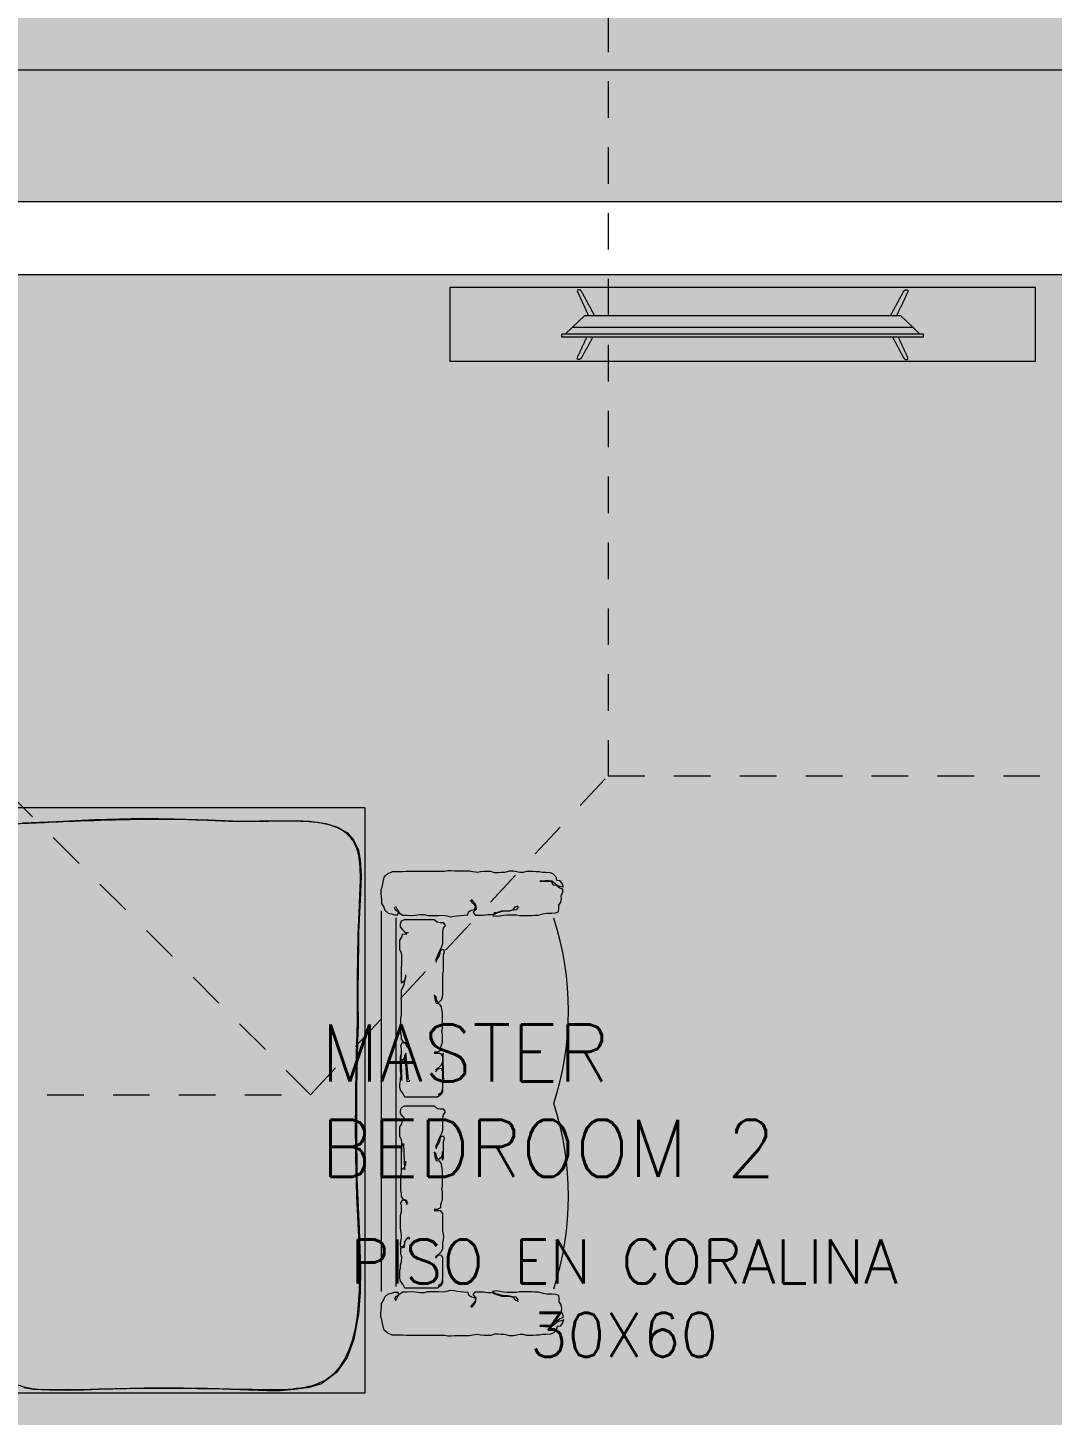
# Model space of a CAD drawing. Header units: metres. Extents: x 8 to 2416, y -346 to 476.
# Drawn here: x 225.096 to 228.595, y -191.508 to -186.77 of the extents above; entities that cross this region are included whole.
import ezdxf

# ---------------------------------------------------------------- set-up
doc = ezdxf.new("R2010")
doc.units = ezdxf.units.M
doc.linetypes.add('0', pattern=[0])
doc.linetypes.add('HIDDEN2', pattern=[0.1875, 0.125, -0.0625])
doc.layers.get('0').update_dxf_attribs({"color": 250, "linetype": '0', "lineweight": 20})
for name, color, linetype, lineweight in [('A-WALL', 250, 'Continuous', 20), ('baños', 140, 'Continuous', 0), ('MOBILIARIOS', 252, 'Continuous', 0), ('SE-3', 253, 'Continuous', 5), ('textos', 7, 'Continuous', 0)]:
    doc.layers.add(name, color=color, linetype=linetype, lineweight=lineweight)
doc.layers.add('Techos 1', color=7, linetype='HIDDEN2', lineweight=9, true_color=0x42391a)
doc.styles.get("Standard").update_dxf_attribs({"font": 'arial.ttf', "height": 0.1875})

# ---------------------------------------------------------------- blocks, each defined once
blk = doc.blocks.new('A$Ca3ef8f56')
at = {"layer": 'MOBILIARIOS'}
for p, q in [((0.003195403097095095, 0.1527033372694859), (0.003195403097322469, 1.451924246139242)), ((0.05319540309727699, 0.1693901862818166), (0.05319540309727699, 1.42835933106835))]:
    blk.add_line(p, q, dxfattribs=at)
for points in [[(0.6248771440950236, 1.532406710350187), (0.6212087240223241, 1.543400731105066), (0.6126485956714873, 1.554394632366893), (0.6016430946962714, 1.555616243334953), (0.6004202880052958, 1.56661014459678), (0.5906373529634834, 1.577604165351659), (0.5796318519882675, 1.582490370245068), (0.5637348834920317, 1.583711861720076), (0.5527291417594711, 1.583711861720076), (0.5417234000269104, 1.584933472688135), (0.5307178990516945, 1.584933472688135), (0.5197121573189065, 1.586154964163143), (0.49770091461113, 1.586154964163143), (0.4866954136359141, 1.583711861720076), (0.4756896719031261, 1.583711861720076), (0.4646841709279101, 1.584933472688135), (0.4536784291953495, 1.587376575138478), (0.4402270740808376, 1.587376575138478), (0.4231072988938536, 1.583711861720076), (0.4121015571612929, 1.583711861720076), (0.401096056186077, 1.582490370245068), (0.3888675077625408, 1.582490370245068), (0.3766389593390045, 1.586154964163143), (0.3534049099402523, 1.586154964163143), (0.3411766022740608, 1.584933472688135), (0.3301708605415001, 1.583711861720076), (0.3142738920452643, 1.584933472688135), (0.3032681503127037, 1.587376575138478), (0.2519085839941795, 1.587376575138478), (0.2409030830189636, 1.588598066613486), (0.2298973412864029, 1.588598066613486), (0.2176687928628667, 1.586154964163143), (0.08682414330627353, 1.586154964163143), (0.07459559488273726, 1.584933472688135), (0.03913299706067619, 1.584933472688135), (0.02445883525518866, 1.578825656826666), (0.01223052758922449, 1.567831755564839), (0.008561866759180248, 1.55683773480996), (0.00611625337745636, 1.544622222580074), (0.003670399238160371, 1.533628321318247), (1.979165688226203e-06, 1.522634300563368), (1.979165688226203e-06, 1.511640399301541), (0.001224785856436483, 1.500646378546662), (0.002447592547412114, 1.488430866316776), (0.002447592547412114, 1.477436965054949), (0.01100748014090414, 1.465221452825062), (0.01467614097094838, 1.454227432070184), (0.02568188270350902, 1.444455022283364), (0.03668738367872493, 1.442011919840297), (0.04769312541151294, 1.438347325914947), (0.05869862638672885, 1.438347325914947), (0.06114423976845274, 1.449341227176774), (0.05013873879323683, 1.454227432070184), (0.04769312541151294, 1.463999841857003)], [(0.4707984451396783, 1.46644294430007), (0.4622383167888415, 1.455449043038243), (0.4512328158136256, 1.454227432070184), (0.4341127998690695, 1.450562838144833), (0.4231072988938536, 1.450562838144833), (0.4108787504703173, 1.449341227176774), (0.3998732494951014, 1.445676633258699), (0.3876447010715651, 1.445676633258699), (0.3827532335507726, 1.434682612496545), (0.3949817819743089, 1.433461121021537), (0.4072103303978452, 1.434682612496545), (0.4194386380638093, 1.437125714946887), (0.4316671864873456, 1.438347325914947), (0.4634613642371619, 1.438347325914947), (0.4744668652123778, 1.43590422347188), (0.5160437372464344, 1.43590422347188), (0.5270492382216503, 1.437125714946887), (0.5380549799542109, 1.437125714946887), (0.555174755141195, 1.442011919840297), (0.5674033035647312, 1.444455022283364), (0.5845230787517153, 1.444455022283364), (0.5967516271752515, 1.445676633258699), (0.6077573689080396, 1.449341227176774), (0.6089801755987878, 1.460335247931653), (0.6089801755987878, 1.47132914919348), (0.6150944498105559, 1.482323169948359), (0.6175400631922798, 1.493317071210186), (0.6163172565015316, 1.504311091965064), (0.6224315307132997, 1.515304993226891), (0.6224315307132997, 1.52629901398177), (0.6114257889805117, 1.529963607899845), (0.6004202880052958, 1.538514526211657), (0.5894145462727352, 1.539736017686664), (0.5845230787517153, 1.550730038441543), (0.5735175777764994, 1.55195152991655), (0.544169254165979, 1.55195152991655)], [(0.544169254165979, 1.554394632366893), (0.5612890293529631, 1.555616243334953), (0.5722947710855237, 1.555616243334953), (0.5845230787517153, 1.554394632366893), (0.5955288204845033, 1.545843833548133), (0.6065345622170639, 1.537292915243597), (0.6175400631922798, 1.534849812793254), (0.6212087240223241, 1.534849812793254)], [(0.05013873879323683, 1.467664555268129), (0.05625301300500496, 1.45667053451325), (0.06359009390752135, 1.445676633258699), (0.07581864233105762, 1.437125714946887), (0.09049280413631777, 1.437125714946887), (0.1063897726325536, 1.43590422347188), (0.1173952736077695, 1.437125714946887), (0.13329248286135, 1.439568817389954), (0.1491894513573584, 1.439568817389954), (0.1601949523325743, 1.43590422347188), (0.1981034042941587, 1.43590422347188), (0.2152231794811428, 1.437125714946887), (0.2262286804563587, 1.434682612496545), (0.238457228879895, 1.432239510053478), (0.2506857773034312, 1.433461121021537), (0.2616912782786471, 1.434682612496545), (0.2726970200112078, 1.43590422347188), (0.2837025209864237, 1.437125714946887), (0.2971538761009356, 1.438347325914947), (0.2995997302400042, 1.449341227176774), (0.3106052312152201, 1.454227432070184), (0.3216109729480081, 1.45667053451325), (0.324056586329732, 1.467664555268129), (0.3142738920452643, 1.478658456529956), (0.306936811142748, 1.488430866316776)], [(0.3106052312152201, 1.490873968759843), (0.3203881662570325, 1.479880067505292), (0.3252793930204803, 1.468886046743137), (0.3265021997114559, 1.457892145488586), (0.31549669873624, 1.448119735701766), (0.3228337796387564, 1.437125714946887), (0.3497364898675528, 1.437125714946887), (0.3656334583637886, 1.439568817389954), (0.3778620067873248, 1.439568817389954), (0.3888675077625408, 1.44079042836529), (0.3998732494951014, 1.448119735701766), (0.4133246046093859, 1.451784329619841), (0.4402270740808376, 1.451784329619841), (0.4524556225043739, 1.455449043038243), (0.4597927034071176, 1.46644294430007), (0.4695753976913579, 1.468886046743137)], [(0.09463840531969936, 1.37715253886563), (0.08440164263237193, 1.37715253886563), (0.07587112743811986, 1.387378437219013), (0.06734061224386778, 1.397604216072068), (0.06734061224386778, 1.407830114425451), (0.0707528664731285, 1.418055893285782), (0.08098962916045593, 1.42316878271231), (0.1821729610828129, 1.42316878271231), (0.1924097237703677, 1.414647260498896), (0.2026462457003504, 1.412943003851979), (0.2128830083876778, 1.412943003851979), (0.2197075168459719, 1.402717224998923), (0.2128830083876778, 1.392491326645541), (0.2111770016517198, 1.38056117164524), (0.2111770016517198, 1.339657817225088), (0.2077647474226865, 1.329432038364757), (0.2026462457003504, 1.319206140011374), (0.197527984735359, 1.308980361158319), (0.1941157305060983, 1.298754582297988), (0.188997469541107, 1.288528683944605), (0.1855852153120736, 1.281711418378109)], [(0.08440164263237193, 1.233990917884512), (0.08440164263237193, 1.223765019531129), (0.08098962916045593, 1.213539240670798), (0.0707528664731285, 1.205017718457384), (0.0707528664731285, 1.257851227877836), (0.0724588732090865, 1.271485639517778), (0.0724588732090865, 1.298754582297988), (0.0707528664731285, 1.308980361158319), (0.06563460550813716, 1.319206140011374), (0.06563460550813716, 1.351587972225389), (0.0724588732090865, 1.361813870578771), (0.07416512070216186, 1.372039649431827), (0.08440164263237193, 1.373744025571796), (0.08952014435470801, 1.373744025571796)], [(0.188997469541107, 1.276598528951581), (0.1924097237703677, 1.286824427304964), (0.1992342322284344, 1.297050206158019), (0.2026462457003504, 1.307276104511402), (0.2043524931936531, 1.317501883371733), (0.2145892558809805, 1.320910516158619), (0.2162952626169385, 1.310684617805236), (0.2128830083876778, 1.300458838944905), (0.2128830083876778, 1.247625329524453), (0.2111770016517198, 1.237399550671398), (0.2111770016517198, 1.167522996824118), (0.2094707541586445, 1.157297098470735), (0.2060584999293837, 1.147071319610404), (0.195821977999401, 1.13854979739699), (0.190703476277065, 1.148775576257322), (0.188997469541107, 1.159001474610704), (0.1821729610828129, 1.165818740177201)], [(0.09293239858374136, 0.9902751674962929), (0.08781389686140528, 1.000501065849676), (0.07757737493142258, 1.003909698636562), (0.0707528664731285, 1.014135477489617), (0.0707528664731285, 1.024361256349948), (0.06904661897982578, 1.034587154703331), (0.06904661897982578, 1.085716287983814), (0.0707528664731285, 1.095942186337197), (0.0707528664731285, 1.182861784604029), (0.07757737493142258, 1.194791820104001), (0.08098962916045593, 1.205017718457384), (0.08269563589641393, 1.215243497317715), (0.08610789012544728, 1.227173652318015), (0.08610789012544728, 1.228878028457984)], [(0.1821729610828129, 1.164114364037232), (0.1855852153120736, 1.147071319610404), (0.188997469541107, 1.136845540757349), (0.1992342322284344, 1.13514116461738), (0.2060584999293837, 1.124915385757049), (0.2077647474226865, 1.114689487403666), (0.2094707541586445, 1.102759332410642), (0.2094707541586445, 1.049925942483242), (0.2077647474226865, 1.039700044129859), (0.2094707541586445, 1.029474265276804), (0.2094707541586445, 1.005613955276203), (0.2077647474226865, 0.9953880569228204), (0.2043524931936531, 0.9851622780697653), (0.2043524931936531, 0.9749364992094343), (0.1941157305060983, 0.9698234902898548), (0.1838789678187709, 0.9698234902898548), (0.1821729610828129, 0.9664148575029685), (0.2026462457003504, 0.9664148575029685), (0.2111770016517198, 0.9561890786426375), (0.2111770016517198, 0.8965384231560165), (0.2128830083876778, 0.8863125248026336), (0.2145892558809805, 0.8760867459423025), (0.2128830083876778, 0.9658608475874644), (0.2111770016517198, 0.9556350687344093), (0.2111770016517198, 0.9351833915206953), (0.2060584999293837, 0.9249574931673124), (0.195821977999401, 0.9147317143142573), (0.1872912220478042, 0.9079144487404847)], [(0.09463840531969936, 0.8760867459423025), (0.08610789012544728, 0.9658608475874644), (0.08098962916045593, 0.9556350687344093), (0.07928338166715321, 0.9454091703810263), (0.06904661897982578, 0.9402962809544988), (0.06734061224386778, 0.9505221793078817), (0.06904661897982578, 0.9607479581609368), (0.0707528664731285, 0.8726781131626922), (0.0707528664731285, 0.8829038920157473), (0.06904661897982578, 0.8965384231560165), (0.06734061224386778, 0.9084685781490407), (0.06734061224386778, 0.9493718130761408), (0.0707528664731285, 0.961301968076441), (0.0707528664731285, 0.981753645282879), (0.06904661897982578, 0.991979543636262), (0.07416512070216186, 1.002205322496593), (0.08440164263237193, 1.000501065849676), (0.08781389686140528, 0.9902751674962929), (0.08952014435470801, 0.9868665347166825)], [(0.2111770016517198, 0.8448551604669774), (0.2111770016517198, 0.8346293816066463), (0.2043524931936531, 0.8244034832532634), (0.1941157305060983, 0.8158819610471255), (0.08269563589641393, 0.8158819610471255), (0.07587112743811986, 0.8295163726870669), (0.06734061224386778, 0.8397422710404499), (0.06563460550813716, 0.8499680498935049), (0.06563460550813716, 0.8601939482468879), (0.06734061224386778, 0.8704197271072189), (0.06734061224386778, 0.8806456254606019), (0.0707528664731285, 0.890871404313657), (0.0724588732090865, 0.9079144487404847), (0.06904661897982578, 0.9181403470938676), (0.06904661897982578, 0.9385920243075816), (0.08098962916045593, 0.9402962809544988), (0.08269563589641393, 0.9590437015140196), (0.08952014435470801, 0.8692694803758059), (0.09975690704203544, 0.8709737370154471), (0.09805065954873271, 0.8743823698023334)], [(0.1872912220478042, 0.9028015593139571), (0.195821977999401, 0.9130274576673401), (0.2060584999293837, 0.9147317143142573), (0.2111770016517198, 0.9045058159608743), (0.2111770016517198, 0.851672426033474), (0.2094707541586445, 0.8414465276800911), (0.2060584999293837, 0.831220748827036), (0.195821977999401, 0.8244034832532634)], [(0.09463840531969936, 0.7399965342920041), (0.08440164263237193, 0.7399965342920041), (0.07587112743811986, 0.750222432645387), (0.06734061224386778, 0.7604482115057181), (0.06734061224386778, 0.770674109859101), (0.0707528664731285, 0.7808998887194321), (0.08098962916045593, 0.7860127781459596), (0.1821729610828129, 0.7860127781459596), (0.1924097237703677, 0.7774912559325458), (0.2026462457003504, 0.7757869992856286), (0.2128830083876778, 0.7757869992856286), (0.2197075168459719, 0.7655612204325735), (0.2128830083876778, 0.7553353220791905), (0.2111770016517198, 0.7434051670788904), (0.2111770016517198, 0.7025018126587383), (0.2077647474226865, 0.6922760337984073), (0.2026462457003504, 0.6820501354450244), (0.197527984735359, 0.6718243565919693), (0.1941157305060983, 0.6615985777316382), (0.188997469541107, 0.6513726793782553), (0.1855852153120736, 0.6445554138117586)], [(0.08440164263237193, 0.5968349133181619), (0.08440164263237193, 0.5866090149647789), (0.08098962916045593, 0.5763832361044479), (0.0707528664731285, 0.567861713891034), (0.0707528664731285, 0.6206952233114862), (0.0724588732090865, 0.6343296349514276), (0.0724588732090865, 0.6615985777316382), (0.0707528664731285, 0.6718243565919693), (0.06563460550813716, 0.6820501354450244), (0.06563460550813716, 0.7144319676590385), (0.0724588732090865, 0.7246578660124214), (0.07416512070216186, 0.7348836448654765), (0.08440164263237193, 0.7365880210054456), (0.08952014435470801, 0.7365880210054456)], [(0.188997469541107, 0.6394425243852311), (0.1924097237703677, 0.649668422738614), (0.1992342322284344, 0.6598942015916691), (0.2026462457003504, 0.6701200999450521), (0.2043524931936531, 0.6803458788053831), (0.2145892558809805, 0.6837545115849935), (0.2162952626169385, 0.6735286132316105), (0.2128830083876778, 0.6633028343785554), (0.2128830083876778, 0.6104693249581032), (0.2111770016517198, 0.6002435461050482), (0.2111770016517198, 0.6303669922563131), (0.2094707541586445, 0.6201410939029302), (0.2060584999293837, 0.6099153150498751), (0.195821977999401, 0.6013937928364612), (0.190703476277065, 0.6116195716895163), (0.188997469541107, 0.6218454700428993), (0.1821729610828129, 0.6286627356166719)], [(0.09293239858374136, 0.4531191629284876), (0.08781389686140528, 0.4633450612818706), (0.07757737493142258, 0.4667536940687569), (0.0707528664731285, 0.4769794729290879), (0.0707528664731285, 0.487205251782143), (0.06904661897982578, 0.497431150135526), (0.06904661897982578, 0.548560283416009), (0.0707528664731285, 0.558786181769392), (0.0707528664731285, 0.6457057800362236), (0.07757737493142258, 0.6576358155434718), (0.08098962916045593, 0.567861713891034), (0.08269563589641393, 0.5780874927513651), (0.08610789012544728, 0.5900176477516652), (0.08610789012544728, 0.5917220238916343)], [(0.1821729610828129, 0.6269583594694268), (0.1855852153120736, 0.6099153150498751), (0.188997469541107, 0.599689536189544), (0.1992342322284344, 0.5979851600495749), (0.2060584999293837, 0.5877593811892439), (0.2077647474226865, 0.5775334828358609), (0.2094707541586445, 0.5656033278428367), (0.2094707541586445, 0.5127699379154365), (0.2077647474226865, 0.5025440395620535), (0.2094707541586445, 0.4923182607089984), (0.2094707541586445, 0.4684579507156741), (0.2077647474226865, 0.4582320523622911), (0.2043524931936531, 0.4480062735019601), (0.2043524931936531, 0.437780494648905), (0.1941157305060983, 0.4326674857220496), (0.1838789678187709, 0.4326674857220496), (0.1821729610828129, 0.4292588529351633), (0.2026462457003504, 0.4292588529351633), (0.2111770016517198, 0.4190330740821082), (0.2111770016517198, 0.3593824185882113), (0.2128830083876778, 0.3491565202348283), (0.2145892558809805, 0.3389307413744973), (0.2128830083876778, 0.3287048430211144), (0.2111770016517198, 0.3184790641680593), (0.2111770016517198, 0.2980273869543453), (0.2060584999293837, 0.2878014886009623), (0.195821977999401, 0.2775757097479072), (0.1872912220478042, 0.2707584441741346)], [(0.09463840531969936, 0.3389307413744973), (0.08610789012544728, 0.3287048430211144), (0.08098962916045593, 0.3184790641680593), (0.07928338166715321, 0.3082531658146763), (0.06904661897982578, 0.3031402763808728), (0.06734061224386778, 0.3133661747415317), (0.06904661897982578, 0.3235919535945868), (0.0707528664731285, 0.335522108594887), (0.0707528664731285, 0.345747887447942), (0.06904661897982578, 0.3593824185882113), (0.06734061224386778, 0.3713125735885114), (0.06734061224386778, 0.4122158085083356), (0.0707528664731285, 0.4241459635086358), (0.0707528664731285, 0.4445976407150738), (0.06904661897982578, 0.4548235390684567), (0.07416512070216186, 0.4650493179287878), (0.08440164263237193, 0.4633450612818706), (0.08781389686140528, 0.4531191629284876), (0.08952014435470801, 0.4497105301488773)], [(0.2111770016517198, 0.1925851407140726), (0.2111770016517198, 0.1823593618537416), (0.2043524931936531, 0.1721334635003586), (0.1941157305060983, 0.1636119412869448), (0.08269563589641393, 0.1636119412869448), (0.07587112743811986, 0.1772463529341621), (0.06734061224386778, 0.1874722512875451), (0.06563460550813716, 0.1976980301406002), (0.06563460550813716, 0.2230379436805379), (0.06734061224386778, 0.2332637225408689), (0.06734061224386778, 0.2434896208942519), (0.0707528664731285, 0.2537153997473069), (0.0724588732090865, 0.2707584441741346), (0.06904661897982578, 0.2809843425275176), (0.06904661897982578, 0.3014360197412316), (0.08098962916045593, 0.3031402763808728), (0.08269563589641393, 0.3218876969476696), (0.08952014435470801, 0.3321134758080007), (0.09975690704203544, 0.3338177324549179), (0.09805065954873271, 0.3372263652345282)], [(0.1872912220478042, 0.2656455547476071), (0.195821977999401, 0.27587145310099), (0.2060584999293837, 0.2775757097479072), (0.2111770016517198, 0.2673498113945243), (0.2111770016517198, 0.1994024062805693), (0.2094707541586445, 0.1891765079271863), (0.2060584999293837, 0.1789507290741312), (0.195821977999401, 0.1721334635003586)], [(0.6248771440950236, 0.05619262828258798), (0.6212087240223241, 0.0451986075277091), (0.6126485956714873, 0.03420470626588212), (0.6016430946962714, 0.03298309529782273), (0.6004202880052958, 0.02198919403599575), (0.5906373529634834, 0.01099517328111688), (0.5796318519882675, 0.006108968387707137), (0.5637348834920317, 0.00488747691269964), (0.5527291417594711, 0.00488747691269964), (0.5417234000269104, 0.003665865944640245), (0.5307178990516945, 0.003665865944640245), (0.5197121573189065, 0.002444374469632749), (0.49770091461113, 0.002444374469632749), (0.4866954136359141, 0.00488747691269964), (0.4756896719031261, 0.00488747691269964), (0.4646841709279101, 0.003665865944640245), (0.4536784291953495, 0.001222763494297396), (0.4402270740808376, 0.001222763494297396), (0.4231072988938536, 0.00488747691269964), (0.4121015571612929, 0.00488747691269964), (0.401096056186077, 0.006108968387707137), (0.3888675077625408, 0.006108968387707137), (0.3766389593390045, 0.002444374469632749), (0.3534049099402523, 0.002444374469632749), (0.3411766022740608, 0.003665865944640245), (0.3301708605415001, 0.00488747691269964), (0.3142738920452643, 0.003665865944640245), (0.3032681503127037, 0.001222763494297396), (0.2519085839941795, 0.001222763494297396), (0.2409030830189636, 1.272019289899617e-06), (0.2298973412864029, 1.272019289899617e-06), (0.2176687928628667, 0.002444374469632749), (0.08682414330627353, 0.002444374469632749), (0.07459559488273726, 0.003665865944640245), (0.03913299706067619, 0.003665865944640245), (0.02445883525518866, 0.00977368180610938), (0.01223052758922449, 0.02076758306793636), (0.008561866759180248, 0.03176160382281523), (0.00611625337745636, 0.0439771160527016), (0.003670399238160371, 0.05497101731452858), (1.979165688226203e-06, 0.06596503806940746), (1.979165688226203e-06, 0.07695893933123443), (0.001224785856436483, 0.08795296008611331), (0.002447592547412114, 0.1001684723159997), (0.002447592547412114, 0.1111623735778267), (0.01100748014090414, 0.123377885807713), (0.01467614097094838, 0.1343719065625919), (0.02568188270350902, 0.1441443163494114), (0.03668738367872493, 0.1465874187924783), (0.04769312541151294, 0.1502520127178286), (0.05869862638672885, 0.1502520127178286), (0.06114423976845274, 0.1392581114560016), (0.05013873879323683, 0.1343719065625919), (0.04769312541151294, 0.1245994967757724)], [(0.05013873879323683, 0.1209347833646461), (0.05625301300500496, 0.131928804119525), (0.06359009390752135, 0.142922705374076), (0.07581864233105762, 0.151473623685888), (0.09049280413631777, 0.151473623685888), (0.1063897726325536, 0.1526951151608955), (0.1173952736077695, 0.151473623685888), (0.13329248286135, 0.1490305212428211), (0.1491894513573584, 0.1490305212428211), (0.1601949523325743, 0.1526951151608955), (0.1981034042941587, 0.1526951151608955), (0.2152231794811428, 0.151473623685888), (0.2262286804563587, 0.1539167261362309), (0.238457228879895, 0.1563598285792978), (0.2506857773034312, 0.1551382176112384), (0.2616912782786471, 0.1539167261362309), (0.2726970200112078, 0.1526951151608955), (0.2837025209864237, 0.151473623685888), (0.2971538761009356, 0.1502520127178286), (0.2995997302400042, 0.1392581114560016), (0.3106052312152201, 0.1343719065625919), (0.3216109729480081, 0.131928804119525), (0.324056586329732, 0.1209347833646461), (0.3142738920452643, 0.1099408821028192), (0.306936811142748, 0.1001684723159997)], [(0.3106052312152201, 0.09772536987293279), (0.3203881662570325, 0.1087192711274838), (0.3252793930204803, 0.1197132918896386), (0.3265021997114559, 0.1307071931441897), (0.31549669873624, 0.1404796029310091), (0.3228337796387564, 0.151473623685888), (0.3497364898675528, 0.151473623685888), (0.3656334583637886, 0.1490305212428211), (0.3778620067873248, 0.1490305212428211), (0.3888675077625408, 0.1478089102674858), (0.3998732494951014, 0.1404796029310091), (0.4133246046093859, 0.1368150090129348), (0.4402270740808376, 0.1368150090129348), (0.4524556225043739, 0.1331502955945325), (0.4597927034071176, 0.1221563943327055), (0.4695753976913579, 0.1197132918896386)], [(0.4707984451396783, 0.1221563943327055), (0.4622383167888415, 0.1331502955945325), (0.4512328158136256, 0.1343719065625919), (0.4341127998690695, 0.1380365004879422), (0.4231072988938536, 0.1380365004879422), (0.4108787504703173, 0.1392581114560016), (0.3998732494951014, 0.142922705374076), (0.3876447010715651, 0.142922705374076), (0.3827532335507726, 0.1539167261362309), (0.3949817819743089, 0.1551382176112384), (0.4072103303978452, 0.1539167261362309), (0.4194386380638093, 0.151473623685888), (0.4316671864873456, 0.1502520127178286), (0.4634613642371619, 0.1502520127178286), (0.4744668652123778, 0.1526951151608955), (0.5160437372464344, 0.1526951151608955), (0.5270492382216503, 0.151473623685888), (0.5380549799542109, 0.151473623685888), (0.555174755141195, 0.1465874187924783), (0.5674033035647312, 0.1441443163494114), (0.5845230787517153, 0.1441443163494114), (0.5967516271752515, 0.142922705374076), (0.6077573689080396, 0.1392581114560016), (0.6089801755987878, 0.1282640907011228), (0.6089801755987878, 0.1172701894392958), (0.6150944498105559, 0.1062761686844169), (0.6175400631922798, 0.09528226742258994), (0.6163172565015316, 0.08428824666771106), (0.6224315307132997, 0.07329434540588409), (0.6224315307132997, 0.06230032465100521), (0.6114257889805117, 0.05863573073293082), (0.6004202880052958, 0.05008481242111884), (0.5894145462727352, 0.04886332094611134), (0.5845230787517153, 0.03786930019123247), (0.5735175777764994, 0.03664780871622497), (0.544169254165979, 0.03664780871622497)], [(0.544169254165979, 0.03420470626588212), (0.5612890293529631, 0.03298309529782273), (0.5722947710855237, 0.03298309529782273), (0.5845230787517153, 0.03420470626588212), (0.5955288204845033, 0.04275550508464221), (0.6065345622170639, 0.05130642338917824), (0.6175400631922798, 0.05374952583952108), (0.6212087240223241, 0.05374952583952108)]]:
    blk.add_lwpolyline(points, dxfattribs=at)
for centre in [(-0.3845845623553146, 1.110699940625636), (-0.3845845623553146, 0.4778993980071391)]:
    blk.add_arc(centre, 1.026091316848396, 342.0398837505684, 17.96011624943164, dxfattribs=at)
blk = doc.blocks.new('A$C58f5b6b7')
at = {"layer": 'MOBILIARIOS'}
for points in [[(1.069470840775466e-07, 0.2525811234954745), (2.000000106947084, 0.2525811234954745), (2.000000106947084, 0), (1.069470840775466e-07, 0)], [(0.3820001069470891, 0.1596185134729211), (0.3820001069470891, 0.1691435134729176), (1.618000106947079, 0.1691435134729176), (1.618000106947079, 0.1596185134729211)]]:
    blk.add_lwpolyline(points, close=True, dxfattribs=at)
for points in [[(1.605932393574449, 0.159519432846011), (1.582282151334311, 0.1371998092812277), (1.000000106947084, 0.1371998092812277), (0.4177180625598567, 0.1371998092812277), (0.3940678203197194, 0.159519432846011)], [(1.582282151334311, 0.1371998092812277), (1.539962872616115, 0.09726151347291534), (0.4600373412780527, 0.09726151347290113), (0.4177180625598567, 0.1371998092812277)]]:
    blk.add_lwpolyline(points, dxfattribs=at)
for points, degree in [([(0.4511645361125147, 0.2382135501685951, -0.004703474324619776), (0.446902711392795, 0.2460982481493375, -0.004703474324619776), (0.4415006584346202, 0.2460982481493375, -0.004703474324619776), (0.4324817371493168, 0.2460982481493375, -0.004703474324619776), (0.4368044720420698, 0.2370140929480868, -0.004703474324619776)], 3), ([(0.4368044720420698, 0.2370140929480868, -0.004703474324619776), (0.452572019644947, 0.2030788032105022, -0.004703474324619776), (0.4683395672478241, 0.1691435134729176, -0.004703474324619776)], 2), ([(0.4884981539053115, 0.1691435134729176, -0.004703474324619776), (0.4698313450089131, 0.2036785318207563, -0.004703474324619776), (0.4511645361125147, 0.2382135501685951, -0.004703474324619776)], 2), ([(1.511502059988857, 0.1691435134729176, -0.004703474324619776), (1.530168868885255, 0.2036785318207563, -0.004703474324619776), (1.548835677781653, 0.2382135501685951, -0.004703474324619776)], 2), ([(1.563195741852098, 0.2370140929480868, -0.004703474324619776), (1.547428194249221, 0.2030788032105022, -0.004703474324619776), (1.531660646646344, 0.1691435134729176, -0.004703474324619776)], 2), ([(1.548835677781653, 0.2382135501685951, -0.004703474324619776), (1.553097502501373, 0.2460982481493375, -0.004703474324619776), (1.558499555459548, 0.2460982481493375, -0.004703474324619776), (1.567518476744851, 0.2460982481493375, -0.004703474324619776), (1.563195741852098, 0.2370140929480868, -0.004703474324619776)], 3), ([(0.4368044720420698, 0.0171824033505743, -0.004703474324619776), (0.4554082793266616, 0.05722195841174482, -0.004703474324619776), (0.4740120866112534, 0.09726151347290113, -0.004703474324619776)], 2), ([(0.4950970879554575, 0.09726151347290113, -0.004703474324619776), (0.4731308120339577, 0.05662222980149068, -0.004703474324619776), (0.4511645361125147, 0.01598294613006601, -0.004703474324619776)], 2), ([(1.504903125938711, 0.09726151347291534), (1.52686940186021, 0.05662222980149068), (1.548835677781653, 0.01598294613006601)], 2), ([(1.563195741852098, 0.0171824033505743), (1.544591934567507, 0.05722195841174482), (1.525988127282915, 0.09726151347291534)], 2)]:
    blk.add_open_spline(points, degree=degree, dxfattribs=at)
for points in [[(0.4511645361125147, 0.01598294613006601, -0.004703474324619776), (0.446902711392795, 0.008098248149337905, -0.004703474324619776), (0.4415006577906411, 0.008098248149337905, -0.004703474324619776), (0.432481734999044, 0.008098248149337905, -0.004703474324619776), (0.4368044720420698, 0.0171824033505743, -0.004703474324619776)], [(1.548835677781653, 0.01598294613006601), (1.553097502501373, 0.008098248149337905), (1.558499556103527, 0.008098248149337905), (1.567518478895124, 0.008098248149337905), (1.563195741852098, 0.0171824033505743)]]:
    blk.add_open_spline(points, degree=3, knots=[-0.08544200803406514, -0.08544200803406514, -0.08544200803406514, -0.08544200803406514, -0.04272100910977372, 0, 0, 0, 0], dxfattribs=at)
blk = doc.blocks.new('PL BASE 2N NASAS 09')
at = {"layer": 'A-WALL'}
for p, q in [((173.3172601339304, -19.16170580496555), (179.327546298029, -19.16170580496556)), ((179.3275462980296, -19.41170580496559), (174.1875462980298, -19.41170580496559))]:
    blk.add_line(p, q, dxfattribs=at)
at = {"layer": 'MOBILIARIOS'}
blk.add_line((173.2472601382808, -18.71171164411949), (179.397546293817, -18.71171164411955), dxfattribs=at)
at = {"layer": 'Techos 1'}
for p, q in [((172.1942857632047, -18.31170580500334), (176.0975462980299, -22.21176698887071)), ((176.0975462980295, -22.2117669888706), (177.1135463058212, -21.12254776335566)), ((163.9475462980297, -22.21176698887071), (176.0975462980299, -22.21176698887071))]:
    blk.add_line(p, q, dxfattribs=at)
blk.add_lwpolyline([(180.5083658886492, -9.300908582120115), (177.1135463058211, -9.300908582120115), (177.1135463058212, -21.12254776335566), (180.5083658886493, -21.12254776335566)], close=True, dxfattribs=at)
at = {"layer": 'baños', "linetype": 'Continuous', "flags": 8}
for tag, p in [('MODELNUMBER', (167.1329024166141, -5.630616461235325, 2.857834639711941e-07)), ('TRADENAME', (167.1329024166694, -5.630658418648187, 2.857834639711941e-07)), ('MATERIAL', (167.132902416781, -5.630742991131916, 2.857834639711941e-07)), ('PRODUCT', (167.1329024167253, -5.630700704890165, 2.857834639711941e-07)), ('MODELNUMBER', (168.3076463902173, -5.630616461235325, 2.857834639711941e-07)), ('TRADENAME', (168.3076463902726, -5.630658418648187, 2.857834639711941e-07)), ('MATERIAL', (168.3076463903842, -5.630742991131916, 2.857834639711941e-07)), ('PRODUCT', (168.3076463903285, -5.630700704890165, 2.857834639711941e-07))]:
    blk.add_attdef(tag, p, '', height=2.537174511142602e-05, rotation=180.0000755047861, dxfattribs=at)
at = {"layer": 'textos', "insert": (176.1313876409927, -22.49221098942247), "char_height": 0.195, "width": 2.24513121030127, "attachment_point": 7}
blk.add_mtext('{\\Fromans|c0;MASTER BEDROOM 2}', dxfattribs=at)
blk = doc.blocks.new('PL MUEBLES 2N NASAS 09')
at = {"layer": 'MOBILIARIOS'}
blk.add_lwpolyline([(224.1973291136172, 41.48607317895833), (226.1973291136172, 41.48607317895833), (226.1973291136172, 39.48607317895833), (224.1973291136172, 39.48607317895833)], close=True, dxfattribs=at)
blk.add_lwpolyline([(225.0273052149211, 41.43397596012827), (225.1433863086378, 41.43876268358392), (225.2744221676664, 41.44541381296833), (225.4401543017742, 41.44922751896801), (225.5453627441667, 41.4478169701736), (225.5854860288796, 41.44614520863937), (225.6632240460993, 41.44447018194629), (225.7463416459028, 41.44027771747356), (225.7856281819393, 41.43944183670644), (225.837452397537, 41.44111359824067), (225.8859346998985, 41.44111359824067), (225.9628359684417, 41.44194947900778), (226.0092704385165, 41.43934714708863), (226.0636032063204, 41.43181768986691), (226.1037264910333, 41.4192696828836), (226.1379976164806, 41.40002809944483), (226.1597310623668, 41.37325379362549), (226.1747772941341, 41.34062832243715), (226.181464508253, 41.30632455939517), (226.183971366636, 41.25278247807504), (226.1822995631063, 41.19338270106736), (226.1797927047233, 41.14904183850312), (226.1772655204612, 41.10354184440613), (226.1755937169316, 41.060036862609), (226.1747569682551, 41.00900568874906), (226.1739219134018, 40.95880713049647), (226.1730851647254, 40.83331400002564), (226.1739219134018, 40.74547142082324), (226.1714133611957, 40.68774340534893), (226.1680697541363, 40.52824690648729), (226.1680697541363, 40.39354929210075), (226.169741557666, 40.21869674930335), (226.1773349672144, 40.04587840071722), (226.181513629127, 39.90867314402934), (226.1806785742737, 39.83086766435), (226.1747789879574, 39.75690854226313), (226.15973275619, 39.66990184382778), (226.1363275067741, 39.60799115935905), (226.100384577797, 39.55695998549911), (226.0493954170526, 39.51763767269646), (226.0064315907802, 39.50586677361324), (225.9562791787123, 39.49833731639146), (225.8977660551726, 39.49331876662993), (225.7991313407431, 39.49666555485724), (225.7091673074365, 39.49916993199887), (225.6239053274215, 39.5008416935331), (225.5311227722576, 39.50251345506738), (225.3843225004105, 39.50080577678145), (225.2898664478938, 39.49913401524723), (225.2367904969278, 39.49659698651281), (225.1816209804475, 39.49492522497943), (225.1197659436716, 39.49576110574569), (225.0654331758678, 39.49827201320674), (225.0316464838645, 39.50412970889423)], dxfattribs=at)
for points, knots in [([(224.9436861139123, 41.4297600969554), (224.9436861139123, 41.4297600969554), (224.9436861139123, 41.4297600969554), (224.9436861139123, 41.4297600969554), (224.9420338358198, 41.42981060689036), (224.9071685672256, 41.4297600969554), (224.8372613601377, 41.45020024844101), (224.6654355186557, 41.45831961827319), (224.4583037812073, 41.47406393804423), (224.2276307482059, 41.45020024844101), (224.20190549638, 41.36472821121973), (224.2276307482059, 41.11475886155743), (224.2149522498141, 40.84360512869117), (224.2679212789772, 40.65457104298728), (224.2276307482059, 40.23305504500829), (224.2461541979852, 39.87142419331142), (224.212696734852, 39.5969180162276), (224.2276307482059, 39.49826613859725), (224.62003714471, 39.49826613859725), (224.8063702860357, 39.49826613859725), (224.9482102643817, 39.51809530297331), (224.9614956280338, 39.51809530297331), (224.9770010950265, 39.52995097205761), (225.04730779518, 39.49826613859725), (225.1119898417997, 39.49826613859725), (225.2329175843172, 39.49826613859725)], [2.895365809452833, 2.895365809452833, 2.895365809452833, 2.895365809452833, 2.896475167567581, 3.053535054920034, 3.138588007445891, 3.190251896581996, 3.293580315935915, 3.39368315210294, 3.686394424775318, 3.848283039240519, 3.942303397465387, 4.166996252122638, 4.499824392756644, 4.847406500465407, 5.433591404991118, 5.797125941466142, 6.09361335658, 6.186669111660371, 6.495546014505356, 6.666012804721912, 6.82845160720905, 7.05997283894692, 7.190876788833408, 7.299821814080406, 7.383927788051401, 7.383927788051401, 7.383927788051401, 7.383927788051401]), ([(226.1717311982551, 40.75429129200442), (226.1717311982542, 40.88620702473666), (226.1717311982542, 41.08187681407899), (226.1925000165203, 41.37843546987265), (226.0613407289796, 41.45020024844101), (225.783963712941, 41.43249425045273), (225.557835028135, 41.45020024844101), (225.1327707561661, 41.43756237047703), (225.0359892344869, 41.4297600969554), (224.9436614718585, 41.4297600969554)], [0, 0, 0, 0, 0.4182947798107781, 0.6340900995773628, 0.8776607844884763, 1.085184436150009, 1.239381938576903, 1.462689229624507, 1.680419468665177, 1.680419468665177, 1.680419468665177, 1.680419468665177]), ([(225.9204148485356, 39.49826613859725), (225.9594137327345, 39.5018313686226), (226.2118750317045, 39.52491107004952), (226.15566975023, 40.17899986069532), (226.1662917594716, 40.55946063177871), (226.1717311982542, 40.75429129200527)], [0, 0, 0, 0, 0.1176851511446992, 0.761840927958895, 1.437923567279961, 1.437923567279961, 1.437923567279961, 1.437923567279961])]:
    blk.add_open_spline(points, degree=3, knots=knots, dxfattribs=at)
blk.add_open_spline([(225.2329175843181, 39.49826613859725), (225.5397923601417, 39.51293336748152), (225.7270871109702, 39.49745954854016), (225.9204148485356, 39.49826613859725)], degree=3, dxfattribs=at)
blk.add_blockref('PL BASE 2N NASAS 09', (49.91427858474094, 62.7170073077223))
at = {"layer": 'MOBILIARIOS', "xscale": -1, "rotation": 180}
blk.add_blockref('A$C58f5b6b7', (226.487105895031, 43.26238860725545, 0.004703474324619776), dxfattribs=at)
at = {"layer": 'MOBILIARIOS'}
blk.add_blockref('A$Ca3ef8f56', (226.2509721575108, 39.68097313923867), dxfattribs=at)

msp = doc.modelspace()

# ---------------------------------------------------------------- hatches: boundary and pattern name
at = {"layer": 'SE-3', "true_color": 0xffc78f, "transparency": 33554483}
h = msp.add_hatch(color=31, dxfattribs=at)
h.dxf.hatch_style = 1
edge = h.paths.add_edge_path()
edge.add_arc((223.2515387183512, -179.5032251011808), 0.03999999999999204, 90.00000000073283, 180.0000000000407, ccw=False)
edge.add_line((223.2515387183506, -179.4632251011808), (224.1115818007206, -179.4632237541095))
edge.add_line((224.1115818007206, -179.4632237541095), (224.1115818059859, -183.3612052451571))
edge.add_arc((225.1132907568083, -183.3615303122878), 1.001709003566557, 179.9814068008666, 269.8914106102088)
edge.add_line((225.1113922765843, -184.3632375168137), (227.4617713248447, -184.3632375168137))
edge.add_arc((227.4598399775431, -183.3614513001149), 1.001788078422856, 270.1104606054774, 359.4494055050743)
edge.add_line((228.4615818007209, -183.3710780216017), (228.4615818007209, -179.4632275185234))
edge.add_line((228.4615818007209, -179.4632275185234), (229.3222646413672, -179.4632275185234))
edge.add_arc((229.3218248827499, -179.5032251011048), 0.03999999999997447, -4.069988790433854e-11, 89.37007949068101, ccw=False)
edge.add_line((229.3618248827499, -179.5032251011048), (229.3618248827599, -180.1732527694921))
edge.add_arc((229.4018248835271, -180.1732527687284), 0.04000000076717925, 180.0000010938258, 269.3562493071321)
edge.add_line((229.401375470208, -180.2132502447619), (229.5198716215015, -180.213252769492))
edge.add_arc((229.5217472232392, -180.1732185823573), 0.04007809902454353, 267.3176539956015, 359.2278813774735)
edge.add_line((229.5618216831692, -180.1737586589609), (229.5618241227145, -186.6529296201095))
edge.add_arc((229.521824875762, -186.6531750650578), 0.03999999999993311, 0.3515761973207386, 90.0000000000814)
edge.add_line((229.5218248757619, -186.6131750650579), (229.4015736389921, -186.6131758540631))
edge.add_arc((229.4018248755115, -186.6531750650579), 0.04000000000000464, 90.35987217179404, 180)
edge.add_line((229.3618248755115, -186.6531750650579), (229.36182488277, -187.2932027333705))
edge.add_arc((229.29182488277, -187.2932027333706), 0.06999999999990791, -90.0000000001163, 6.969003152335063e-11, ccw=False)
edge.add_line((229.2918248827699, -187.3632027333705), (223.2815387186715, -187.3632027333705))
edge.add_arc((223.2815797011436, -187.2931009657973), 0.07010177955259671, 182.3864141777092, 269.9665040911241, ccw=False)
edge.add_line((223.2115387186594, -187.2960199157951), (223.2115387256218, -186.6508009387184))
edge.add_line((223.2115387256218, -186.6508009387184), (223.1715387258411, -186.6131750650579))
edge.add_line((223.1715387258411, -186.6131750650579), (223.0515387255907, -186.6131750650579))
edge.add_line((223.0515387255907, -186.6131750650579), (223.023341418797, -186.6248040959243))
edge.add_line((223.023341418797, -186.6248040959243), (223.0115394795559, -186.652929470579))
edge.add_line((223.0115394795559, -186.652929470579), (223.0115611690517, -180.1745925322662))
edge.add_line((223.0115611690517, -180.1745925322662), (223.0515387257018, -180.213252769492))
edge.add_line((223.0515387257018, -180.213252769492), (223.1715387259345, -180.213252769492))
edge.add_line((223.1715387259345, -180.213252769492), (223.2115387259345, -180.1732527690393))
edge.add_line((223.2115387259345, -180.1732527690393), (223.2115387183512, -179.5032251011808))
h = msp.add_hatch(color=31, dxfattribs=at)
h.dxf.hatch_style = 1
edge = h.paths.add_edge_path()
edge.add_arc((229.3218248827729, -193.1732027333097), 0.03999999999629722, -90.00000000260547, 5.211006737226853e-09, ccw=False)
edge.add_line((229.3218248827711, -193.213202733306), (224.1518248827707, -193.2132027333063))
edge.add_arc((224.1518248827707, -193.1732027333063), 0.03999999999999204, 180, 270, ccw=False)
edge.add_line((224.1118248827707, -193.1732027333063), (224.1118248827707, -187.6532027333063))
edge.add_arc((224.1518248827707, -187.6532027333063), 0.03999999999999204, 89.9999999999593, 180.0000000000407, ccw=False)
edge.add_line((224.1518248827707, -187.6132027333063), (229.3218248827706, -187.6132027333529))
edge.add_arc((229.3218248827705, -187.6532027333529), 0.04000000000002046, 8.139977580867708e-11, 89.9999999999593, ccw=False)
edge.add_line((229.3618248827705, -187.6532027333529), (229.3618248827707, -188.5732105296834))
edge.add_arc((229.4018248827707, -188.5732105296834), 0.04000000000002046, 180.0000000000407, 269.9999999999593)
edge.add_line((229.4018248827707, -188.6132105296834), (229.5218248828335, -188.6132105296834))
edge.add_arc((229.5218018492036, -188.5731874961369), 0.0400230401744812, 270.0329742530128, 359.9670261198896)
edge.add_line((229.5618248827502, -188.5732105295063), (229.5618248827708, -192.2532105296834))
edge.add_arc((229.5218064581535, -192.2532289543007), 0.04001842885867887, 0.02637916775747118, 89.97362083224253)
edge.add_line((229.5218248827708, -192.2132105296834), (229.4018248827709, -192.2132105296834))
edge.add_arc((229.4018248827709, -192.2532105296834), 0.03999999999996362, 89.99999999991859, 180.0000000000814)
edge.add_line((229.3618248827709, -192.2532105296834), (229.3618248827692, -193.1732027333061))

# ---------------------------------------------------------------- block references
msp.add_blockref('PL MUEBLES 2N NASAS 09', (0.05000000000003979, -230.9185042361272))

# ---------------------------------------------------------------- texts
at = {"layer": 'textos', "color": 5, "insert": (229.2521594850457, -191.3081689286138), "char_height": 0.15, "width": 4.239917131042262, "attachment_point": 9}
msp.add_mtext('\\pxqc;{\\Fromans|c0;PISO EN CORALINA ^J30X60}', dxfattribs=at)

doc.saveas('drawing.dxf')
